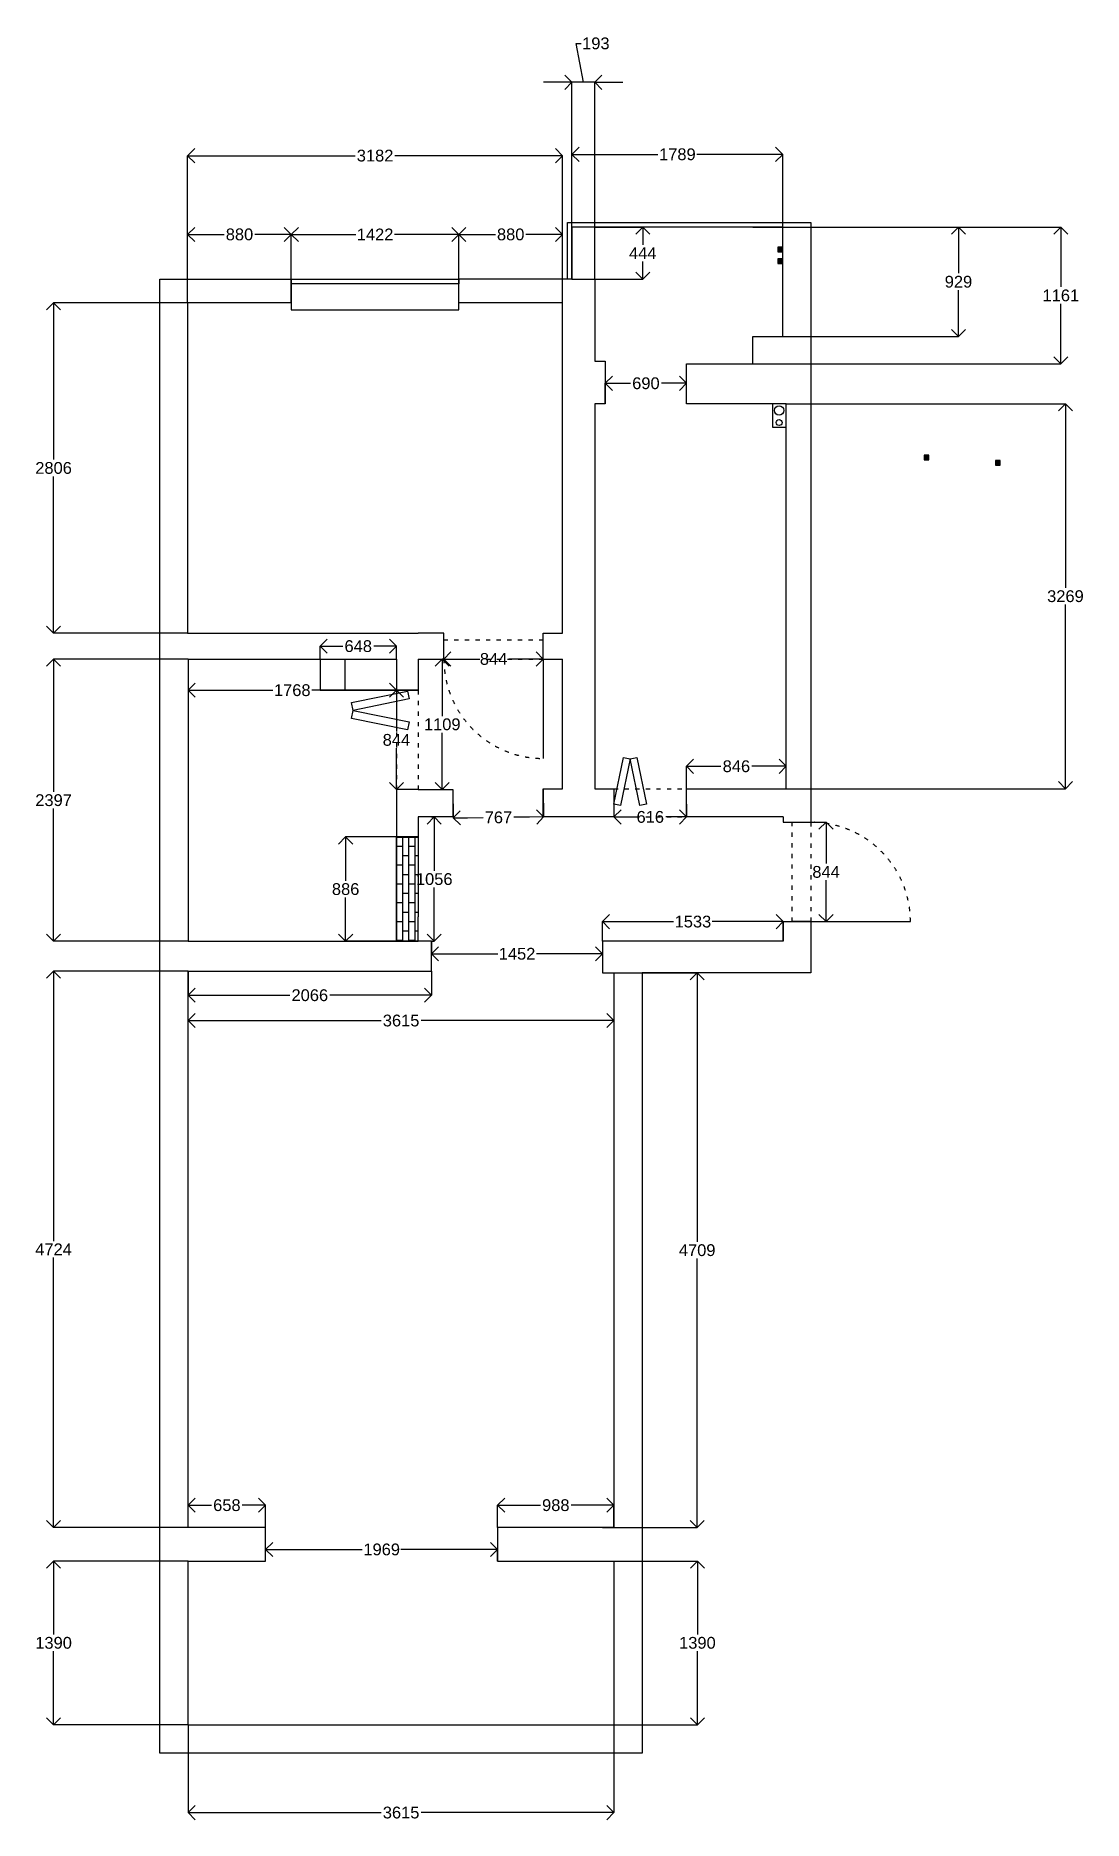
# Model space of a CAD drawing. Header units: inches. Extents: x -6345 to 2548, y -8519 to 6634.
import ezdxf

# ---------------------------------------------------------------- set-up
doc = ezdxf.new("R2010")
doc.units = ezdxf.units.IN
doc.header["$LTSCALE"] = 3
doc.header["$MEASUREMENT"] = 0
doc.linetypes.add('ACAD_ISO03W100', pattern=[30, 12, -18])
doc.layers.get('0').update_dxf_attribs({"true_color": 0xc2ced6})
doc.styles.get("Standard").update_dxf_attribs({"font": 'arial.ttf', "height": 100})
doc.dimstyles.new('mystyle', dxfattribs={"dimscale": 0, "dimtxt": 100, "dimasz": 120, "dimexe": 0.18, "dimexo": 0.0625, "dimgap": 20, "dimtad": 0, "dimtih": 1, "dimtoh": 1, "dimdec": 0, "dimzin": 0, "dimdsep": 46, "dimtxsty": 'Standard', "dimblk": 'OPEN90', "dimcen": 0.09, "dimclrd": 152, "dimclre": 152, "dimclrt": 152, "dimadec": 0, "dimazin": 0, "dimtfac": 1, "dimtdec": 0, "dimtofl": 0, "dimtmove": 1, "dimatfit": 3, "dimfxl": 1, "dimtfillclr": 152, "dimtolj": 1, "dimtzin": 0, "dimarcsym": 0})

# ---------------------------------------------------------------- blocks, each defined once
blk = doc.blocks.new('_Open90')
at = {"color": 0, "linetype": 'ByBlock', "lineweight": -2}
for p, q in [((0, 0), (-1, 0)), ((-0.5, 0.5), (0, 0)), ((0, 0), (-0.5, -0.5))]:
    blk.add_line(p, q, dxfattribs=at)
blk = doc.blocks.new('*D3')
at = {"color": 152, "lineweight": -2, "transparency": 16777216}
for p, q in [((-5055, 4366), (-5055, 5615)), ((-4935, 5615), (-3633, 5615)), ((-1993, 5615), (-3295, 5615)), ((-1873, 4366), (-1873, 5615))]:
    blk.add_line(p, q, dxfattribs=at)
at = {"layer": 'Defpoints', "color": 0, "transparency": 16777216}
for p in [(-1873, 5615), (-5055, 4366), (-1873, 4366)]:
    blk.add_point(p, dxfattribs=at)
at = {"color": 152, "lineweight": -2, "transparency": 16777216, "xscale": 120, "yscale": 120, "zscale": 120, "rotation": 180}
blk.add_blockref('_Open90', (-5055, 5615), dxfattribs=at)
at = {"color": 152, "lineweight": -2, "transparency": 16777216, "xscale": 120, "yscale": 120, "zscale": 120}
blk.add_blockref('_Open90', (-1873, 5615), dxfattribs=at)
at = {"color": 152, "lineweight": 30, "transparency": 16777216, "insert": (-3464, 5615), "char_height": 100, "attachment_point": 5}
blk.add_mtext('\\A1;3182', dxfattribs=at)
blk = doc.blocks.new('*D4')
at = {"color": 152, "lineweight": -2, "transparency": 16777216}
for p, q in [((-5055, 4366), (-6193, 4366)), ((-6193, 4246), (-6193, 3034)), ((-6193, 1680), (-6193, 2892)), ((-5055, 1560), (-6193, 1560))]:
    blk.add_line(p, q, dxfattribs=at)
at = {"layer": 'Defpoints', "color": 0, "transparency": 16777216}
for p in [(-5055, 4366), (-6193, 1560), (-5055, 1560)]:
    blk.add_point(p, dxfattribs=at)
at = {"color": 152, "lineweight": -2, "transparency": 16777216, "xscale": 120, "yscale": 120, "zscale": 120}
for p, rotation in [((-6193, 4366), 90), ((-6193, 1560), 270)]:
    blk.add_blockref('_Open90', p, dxfattribs=dict(at, rotation=rotation))
at = {"color": 152, "lineweight": 30, "transparency": 16777216, "insert": (-6193, 2963), "char_height": 100, "attachment_point": 5}
blk.add_mtext('\\A1;2806', dxfattribs=at)
blk = doc.blocks.new('*D5')
at = {"color": 152, "lineweight": -2, "transparency": 16777216}
for p, q in [((-5051, 1341), (-6193, 1341)), ((-6193, 1221), (-6193, 213)), ((-6193, -936), (-6193, 71)), ((-5051, -1056), (-6193, -1056))]:
    blk.add_line(p, q, dxfattribs=at)
at = {"layer": 'Defpoints', "color": 0, "transparency": 16777216}
for p in [(-5051, 1341), (-6193, -1056), (-5051, -1056)]:
    blk.add_point(p, dxfattribs=at)
at = {"color": 152, "lineweight": -2, "transparency": 16777216, "xscale": 120, "yscale": 120, "zscale": 120}
for p, rotation in [((-6193, 1341), 90), ((-6193, -1056), 270)]:
    blk.add_blockref('_Open90', p, dxfattribs=dict(at, rotation=rotation))
at = {"color": 152, "lineweight": 30, "transparency": 16777216, "insert": (-6193, 142), "char_height": 100, "attachment_point": 5}
blk.add_mtext('\\A1;2397', dxfattribs=at)
blk = doc.blocks.new('*D6')
at = {"color": 152, "lineweight": -2, "transparency": 16777216}
for p, q in [((-5051, -1309), (-6193, -1309)), ((-6193, -1429), (-6193, -3601)), ((-6193, -5913), (-6193, -3741)), ((-5051, -6033), (-6193, -6033))]:
    blk.add_line(p, q, dxfattribs=at)
at = {"layer": 'Defpoints', "color": 0, "transparency": 16777216}
for p in [(-5051, -1309), (-6193, -6033), (-5051, -6033)]:
    blk.add_point(p, dxfattribs=at)
at = {"color": 152, "lineweight": -2, "transparency": 16777216, "xscale": 120, "yscale": 120, "zscale": 120}
for p, rotation in [((-6193, -1309), 90), ((-6193, -6033), 270)]:
    blk.add_blockref('_Open90', p, dxfattribs=dict(at, rotation=rotation))
at = {"color": 152, "lineweight": 30, "transparency": 16777216, "insert": (-6193, -3671), "char_height": 100, "attachment_point": 5}
blk.add_mtext('\\A1;4724', dxfattribs=at)
blk = doc.blocks.new('*D7')
at = {"color": 152, "lineweight": -2, "transparency": 16777216}
for p, q in [((-1793, 5009), (-1793, 5626)), ((-1673, 5626), (-1063, 5626)), ((-124, 5626), (-734, 5626)), ((-4, 5009), (-4, 5626))]:
    blk.add_line(p, q, dxfattribs=at)
at = {"layer": 'Defpoints', "color": 0, "transparency": 16777216}
for p in [(-4, 5626), (-1793, 5009), (-4, 5009)]:
    blk.add_point(p, dxfattribs=at)
at = {"color": 152, "lineweight": -2, "transparency": 16777216, "xscale": 120, "yscale": 120, "zscale": 120, "rotation": 180}
blk.add_blockref('_Open90', (-1793, 5626), dxfattribs=at)
at = {"color": 152, "lineweight": -2, "transparency": 16777216, "xscale": 120, "yscale": 120, "zscale": 120}
blk.add_blockref('_Open90', (-4, 5626), dxfattribs=at)
at = {"color": 152, "lineweight": 30, "transparency": 16777216, "insert": (-898, 5626), "char_height": 100, "attachment_point": 5}
blk.add_mtext('\\A1;1789', dxfattribs=at)
blk = doc.blocks.new('*D8')
at = {"color": 152, "lineweight": -2, "transparency": 16777216}
for p, q in [((-4, 5009), (1488, 5009)), ((1488, 4889), (1488, 4616)), ((1488, 4200), (1488, 4473)), ((-4, 4080), (1488, 4080))]:
    blk.add_line(p, q, dxfattribs=at)
at = {"layer": 'Defpoints', "color": 0, "transparency": 16777216}
for p in [(-4, 5009), (-4, 4080), (1488, 4080)]:
    blk.add_point(p, dxfattribs=at)
at = {"color": 152, "lineweight": -2, "transparency": 16777216, "xscale": 120, "yscale": 120, "zscale": 120}
for p, rotation in [((1488, 5009), 90), ((1488, 4080), 270)]:
    blk.add_blockref('_Open90', p, dxfattribs=dict(at, rotation=rotation))
at = {"color": 152, "lineweight": 30, "transparency": 16777216, "insert": (1488, 4544), "char_height": 100, "attachment_point": 5}
blk.add_mtext('\\A1;929', dxfattribs=at)
blk = doc.blocks.new('*D9')
at = {"color": 152, "lineweight": -2, "transparency": 16777216}
for p, q in [((-258, 5009), (2357, 5009)), ((2357, 4889), (2357, 4500)), ((2357, 3968), (2357, 4357)), ((-258, 3848), (2357, 3848))]:
    blk.add_line(p, q, dxfattribs=at)
at = {"layer": 'Defpoints', "color": 0, "transparency": 16777216}
for p in [(-258, 5009), (2357, 5009), (-258, 3848)]:
    blk.add_point(p, dxfattribs=at)
at = {"color": 152, "lineweight": -2, "transparency": 16777216, "xscale": 120, "yscale": 120, "zscale": 120}
for p, rotation in [((2357, 5009), 90), ((2357, 3848), 270)]:
    blk.add_blockref('_Open90', p, dxfattribs=dict(at, rotation=rotation))
at = {"color": 152, "lineweight": 30, "transparency": 16777216, "insert": (2357, 4428), "char_height": 100, "attachment_point": 5}
blk.add_mtext('\\A1;1161', dxfattribs=at)
blk = doc.blocks.new('*D10')
at = {"color": 152, "lineweight": -2, "transparency": 16777216}
for p, q in [((-1600, 5009), (-1192, 5009)), ((-1192, 4889), (-1192, 4857)), ((-1192, 4685), (-1192, 4717)), ((-1600, 4565), (-1192, 4565))]:
    blk.add_line(p, q, dxfattribs=at)
at = {"layer": 'Defpoints', "color": 0, "transparency": 16777216}
for p in [(-1600, 5009), (-1192, 5009), (-1600, 4565)]:
    blk.add_point(p, dxfattribs=at)
at = {"color": 152, "lineweight": -2, "transparency": 16777216, "xscale": 120, "yscale": 120, "zscale": 120}
for p, rotation in [((-1192, 5009), 90), ((-1192, 4565), 270)]:
    blk.add_blockref('_Open90', p, dxfattribs=dict(at, rotation=rotation))
at = {"color": 152, "lineweight": 30, "transparency": 16777216, "insert": (-1192, 4787), "char_height": 100, "attachment_point": 5}
blk.add_mtext('\\A1;444', dxfattribs=at)
blk = doc.blocks.new('*D11')
at = {"color": 152, "lineweight": -2, "transparency": 16777216}
for p, q in [((-1696, 6238), (-1756, 6568)), ((-1756, 6568), (-1716, 6568)), ((-1913, 6238), (-2033, 6238)), ((-1793, 4565), (-1793, 6238)), ((-1600, 6238), (-1793, 6238)), ((-1600, 4565), (-1600, 6238)), ((-1480, 6238), (-1360, 6238))]:
    blk.add_line(p, q, dxfattribs=at)
at = {"layer": 'Defpoints', "color": 0, "transparency": 16777216}
for p in [(-1793, 6238), (-1793, 4565), (-1600, 4565)]:
    blk.add_point(p, dxfattribs=at)
at = {"color": 152, "lineweight": -2, "transparency": 16777216, "xscale": 120, "yscale": 120, "zscale": 120}
blk.add_blockref('_Open90', (-1793, 6238), dxfattribs=at)
at = {"color": 152, "lineweight": -2, "transparency": 16777216, "xscale": 120, "yscale": 120, "zscale": 120, "rotation": 180}
blk.add_blockref('_Open90', (-1600, 6238), dxfattribs=at)
at = {"color": 152, "lineweight": 30, "transparency": 16777216, "insert": (-1590, 6568), "char_height": 100, "attachment_point": 5}
blk.add_mtext('\\A1;193', dxfattribs=at)
blk = doc.blocks.new('*D12')
at = {"color": 152, "lineweight": -2, "transparency": 16777216}
for p, q in [((-1510, 3509), (-1510, 3682)), ((-1390, 3682), (-1296, 3682)), ((-940, 3682), (-1034, 3682)), ((-820, 3509), (-820, 3682))]:
    blk.add_line(p, q, dxfattribs=at)
at = {"layer": 'Defpoints', "color": 0, "transparency": 16777216}
for p in [(-820, 3682), (-1510, 3509), (-820, 3509)]:
    blk.add_point(p, dxfattribs=at)
at = {"color": 152, "lineweight": -2, "transparency": 16777216, "xscale": 120, "yscale": 120, "zscale": 120, "rotation": 180}
blk.add_blockref('_Open90', (-1510, 3682), dxfattribs=at)
at = {"color": 152, "lineweight": -2, "transparency": 16777216, "xscale": 120, "yscale": 120, "zscale": 120}
blk.add_blockref('_Open90', (-820, 3682), dxfattribs=at)
at = {"color": 152, "lineweight": 30, "transparency": 16777216, "insert": (-1165, 3682), "char_height": 100, "attachment_point": 5}
blk.add_mtext('\\A1;690', dxfattribs=at)
blk = doc.blocks.new('*D13')
at = {"color": 152, "lineweight": -2, "transparency": 16777216}
for p, q in [((26, 3509), (2396, 3509)), ((2396, 3389), (2396, 1946)), ((2396, 360), (2396, 1803)), ((26, 240), (2396, 240))]:
    blk.add_line(p, q, dxfattribs=at)
at = {"layer": 'Defpoints', "color": 0, "transparency": 16777216}
for p in [(26, 3509), (26, 240), (2396, 240)]:
    blk.add_point(p, dxfattribs=at)
at = {"color": 152, "lineweight": -2, "transparency": 16777216, "xscale": 120, "yscale": 120, "zscale": 120}
for p, rotation in [((2396, 3509), 90), ((2396, 240), 270)]:
    blk.add_blockref('_Open90', p, dxfattribs=dict(at, rotation=rotation))
at = {"color": 152, "lineweight": 30, "transparency": 16777216, "insert": (2396, 1874), "char_height": 100, "attachment_point": 5}
blk.add_mtext('\\A1;3269', dxfattribs=at)
blk = doc.blocks.new('*D14')
at = {"color": 152, "lineweight": -2, "transparency": 16777216}
for p, q in [((236, -45), (364, -45)), ((364, -165), (364, -396)), ((364, -769), (364, -538)), ((236, -889), (364, -889))]:
    blk.add_line(p, q, dxfattribs=at)
at = {"layer": 'Defpoints', "color": 0, "transparency": 16777216}
for p in [(236, -45), (236, -889), (364, -889)]:
    blk.add_point(p, dxfattribs=at)
at = {"color": 152, "lineweight": -2, "transparency": 16777216, "xscale": 120, "yscale": 120, "zscale": 120}
for p, rotation in [((364, -45), 90), ((364, -889), 270)]:
    blk.add_blockref('_Open90', p, dxfattribs=dict(at, rotation=rotation))
at = {"color": 152, "lineweight": 30, "transparency": 16777216, "insert": (364, -467), "char_height": 100, "attachment_point": 5}
blk.add_mtext('\\A1;844', dxfattribs=at)
blk = doc.blocks.new('*D15')
at = {"color": 152, "lineweight": -2, "transparency": 16777216}
for p, q in [((-3097, -170), (-3714, -170)), ((-3714, -290), (-3714, -542)), ((-3714, -936), (-3714, -684)), ((-3097, -1056), (-3714, -1056))]:
    blk.add_line(p, q, dxfattribs=at)
at = {"layer": 'Defpoints', "color": 0, "transparency": 16777216}
for p in [(-3097, -170), (-3714, -1056), (-3097, -1056)]:
    blk.add_point(p, dxfattribs=at)
at = {"color": 152, "lineweight": -2, "transparency": 16777216, "xscale": 120, "yscale": 120, "zscale": 120}
for p, rotation in [((-3714, -170), 90), ((-3714, -1056), 270)]:
    blk.add_blockref('_Open90', p, dxfattribs=dict(at, rotation=rotation))
at = {"color": 152, "lineweight": 30, "transparency": 16777216, "insert": (-3714, -613), "char_height": 100, "attachment_point": 5}
blk.add_mtext('\\A1;886', dxfattribs=at)
blk = doc.blocks.new('*D16')
at = {"color": 152, "lineweight": -2, "transparency": 16777216}
for p, q in [((-2985, 0), (-2962, 0)), ((-2962, -120), (-2962, -457)), ((-2962, -936), (-2962, -599)), ((-2985, -1056), (-2962, -1056))]:
    blk.add_line(p, q, dxfattribs=at)
at = {"layer": 'Defpoints', "color": 0, "transparency": 16777216}
for p in [(-2985, 0), (-2962, 0), (-2985, -1056)]:
    blk.add_point(p, dxfattribs=at)
at = {"color": 152, "lineweight": -2, "transparency": 16777216, "xscale": 120, "yscale": 120, "zscale": 120}
for p, rotation in [((-2962, 0), 90), ((-2962, -1056), 270)]:
    blk.add_blockref('_Open90', p, dxfattribs=dict(at, rotation=rotation))
at = {"color": 152, "lineweight": 30, "transparency": 16777216, "insert": (-2962, -528), "char_height": 100, "attachment_point": 5}
blk.add_mtext('\\A1;1056', dxfattribs=at)
blk = doc.blocks.new('*D17')
at = {"color": 152, "lineweight": -2, "transparency": 16777216}
for p, q in [((-5055, 4366), (-5055, 4946)), ((-4935, 4946), (-4745, 4946)), ((-4295, 4946), (-4485, 4946)), ((-4175, 4366), (-4175, 4946))]:
    blk.add_line(p, q, dxfattribs=at)
at = {"layer": 'Defpoints', "color": 0, "transparency": 16777216}
for p in [(-4175, 4946), (-5055, 4366), (-4175, 4366)]:
    blk.add_point(p, dxfattribs=at)
at = {"color": 152, "lineweight": -2, "transparency": 16777216, "xscale": 120, "yscale": 120, "zscale": 120, "rotation": 180}
blk.add_blockref('_Open90', (-5055, 4946), dxfattribs=at)
at = {"color": 152, "lineweight": -2, "transparency": 16777216, "xscale": 120, "yscale": 120, "zscale": 120}
blk.add_blockref('_Open90', (-4175, 4946), dxfattribs=at)
at = {"color": 152, "lineweight": 30, "transparency": 16777216, "insert": (-4615, 4946), "char_height": 100, "attachment_point": 5}
blk.add_mtext('\\A1;880', dxfattribs=at)
blk = doc.blocks.new('*D18')
at = {"color": 152, "lineweight": -2, "transparency": 16777216}
for p, q in [((-2753, 4366), (-2753, 4946)), ((-2633, 4946), (-2443, 4946)), ((-1993, 4946), (-2183, 4946)), ((-1873, 4366), (-1873, 4946))]:
    blk.add_line(p, q, dxfattribs=at)
at = {"layer": 'Defpoints', "color": 0, "transparency": 16777216}
for p in [(-1873, 4946), (-2753, 4366), (-1873, 4366)]:
    blk.add_point(p, dxfattribs=at)
at = {"color": 152, "lineweight": -2, "transparency": 16777216, "xscale": 120, "yscale": 120, "zscale": 120, "rotation": 180}
blk.add_blockref('_Open90', (-2753, 4946), dxfattribs=at)
at = {"color": 152, "lineweight": -2, "transparency": 16777216, "xscale": 120, "yscale": 120, "zscale": 120}
blk.add_blockref('_Open90', (-1873, 4946), dxfattribs=at)
at = {"color": 152, "lineweight": 30, "transparency": 16777216, "insert": (-2313, 4946), "char_height": 100, "attachment_point": 5}
blk.add_mtext('\\A1;880', dxfattribs=at)
blk = doc.blocks.new('*D19')
at = {"color": 152, "lineweight": -2, "transparency": 16777216}
for p, q in [((-4175, 4526), (-4175, 4946)), ((-4055, 4946), (-3628, 4946)), ((-2873, 4946), (-3300, 4946)), ((-2753, 4526), (-2753, 4946))]:
    blk.add_line(p, q, dxfattribs=at)
at = {"layer": 'Defpoints', "color": 0, "transparency": 16777216}
for p in [(-2753, 4946), (-4175, 4526), (-2753, 4526)]:
    blk.add_point(p, dxfattribs=at)
at = {"color": 152, "lineweight": -2, "transparency": 16777216, "xscale": 120, "yscale": 120, "zscale": 120, "rotation": 180}
blk.add_blockref('_Open90', (-4175, 4946), dxfattribs=at)
at = {"color": 152, "lineweight": -2, "transparency": 16777216, "xscale": 120, "yscale": 120, "zscale": 120}
blk.add_blockref('_Open90', (-2753, 4946), dxfattribs=at)
at = {"color": 152, "lineweight": 30, "transparency": 16777216, "insert": (-3464, 4946), "char_height": 100, "attachment_point": 5}
blk.add_mtext('\\A1;1422', dxfattribs=at)
blk = doc.blocks.new('*D20')
at = {"color": 152, "lineweight": -2, "transparency": 16777216}
for p, q in [((-2880, 1341), (-2880, 1341)), ((-2760, 1341), (-2588, 1341)), ((-2156, 1341), (-2328, 1341)), ((-2036, 1341), (-2036, 1341))]:
    blk.add_line(p, q, dxfattribs=at)
at = {"layer": 'Defpoints', "color": 0, "transparency": 16777216}
for p in [(-2880, 1341), (-2036, 1341), (-2036, 1341)]:
    blk.add_point(p, dxfattribs=at)
at = {"color": 152, "lineweight": -2, "transparency": 16777216, "xscale": 120, "yscale": 120, "zscale": 120, "rotation": 180}
blk.add_blockref('_Open90', (-2880, 1341), dxfattribs=at)
at = {"color": 152, "lineweight": -2, "transparency": 16777216, "xscale": 120, "yscale": 120, "zscale": 120}
blk.add_blockref('_Open90', (-2036, 1341), dxfattribs=at)
at = {"color": 152, "lineweight": 30, "transparency": 16777216, "insert": (-2458, 1341), "char_height": 100, "attachment_point": 5}
blk.add_mtext('\\A1;844', dxfattribs=at)
blk = doc.blocks.new('*D21')
at = {"color": 152, "lineweight": -2, "transparency": 16777216}
for p, q in [((-3097, 1076), (-3283, 1076)), ((-3283, 956), (-3283, 725)), ((-3283, 352), (-3283, 583)), ((-3097, 232), (-3283, 232))]:
    blk.add_line(p, q, dxfattribs=at)
at = {"layer": 'Defpoints', "color": 0, "transparency": 16777216}
for p in [(-3283, 1076), (-3097, 1076), (-3097, 232)]:
    blk.add_point(p, dxfattribs=at)
at = {"color": 152, "lineweight": -2, "transparency": 16777216, "xscale": 120, "yscale": 120, "zscale": 120}
for p, rotation in [((-3283, 1076), 90), ((-3283, 232), 270)]:
    blk.add_blockref('_Open90', p, dxfattribs=dict(at, rotation=rotation))
at = {"color": 152, "lineweight": 30, "transparency": 16777216, "insert": (-3283, 654), "char_height": 100, "attachment_point": 5}
blk.add_mtext('\\A1;844', dxfattribs=at)
blk = doc.blocks.new('*D22')
at = {"color": 152, "lineweight": -2, "transparency": 16777216}
for p, q in [((-2880, 1341), (-2894, 1341)), ((-2894, 1221), (-2894, 857)), ((-2894, 352), (-2894, 715)), ((-2880, 232), (-2894, 232))]:
    blk.add_line(p, q, dxfattribs=at)
at = {"layer": 'Defpoints', "color": 0, "transparency": 16777216}
for p in [(-2880, 1341), (-2894, 232), (-2880, 232)]:
    blk.add_point(p, dxfattribs=at)
at = {"color": 152, "lineweight": -2, "transparency": 16777216, "xscale": 120, "yscale": 120, "zscale": 120}
for p, rotation in [((-2894, 1341), 90), ((-2894, 232), 270)]:
    blk.add_blockref('_Open90', p, dxfattribs=dict(at, rotation=rotation))
at = {"color": 152, "lineweight": 30, "transparency": 16777216, "insert": (-2894, 786), "char_height": 100, "attachment_point": 5}
blk.add_mtext('\\A1;1109', dxfattribs=at)
blk = doc.blocks.new('*D23')
at = {"color": 152, "lineweight": -2, "transparency": 16777216}
for p, q in [((-5051, 1341), (-5051, 1076)), ((-3283, 1341), (-3283, 1076)), ((-4931, 1076), (-4332, 1076)), ((-3403, 1076), (-4002, 1076))]:
    blk.add_line(p, q, dxfattribs=at)
at = {"layer": 'Defpoints', "color": 0, "transparency": 16777216}
for p in [(-5051, 1341), (-3283, 1341), (-3283, 1076)]:
    blk.add_point(p, dxfattribs=at)
at = {"color": 152, "lineweight": -2, "transparency": 16777216, "xscale": 120, "yscale": 120, "zscale": 120, "rotation": 180}
blk.add_blockref('_Open90', (-5051, 1076), dxfattribs=at)
at = {"color": 152, "lineweight": -2, "transparency": 16777216, "xscale": 120, "yscale": 120, "zscale": 120}
blk.add_blockref('_Open90', (-3283, 1076), dxfattribs=at)
at = {"color": 152, "lineweight": 30, "transparency": 16777216, "insert": (-4167, 1076), "char_height": 100, "attachment_point": 5}
blk.add_mtext('\\A1;1768', dxfattribs=at)
blk = doc.blocks.new('*D24')
at = {"color": 152, "lineweight": -2, "transparency": 16777216}
for p, q in [((-2985, -1056), (-2985, -1162)), ((-1533, -1056), (-1533, -1162)), ((-2865, -1162), (-2423, -1162)), ((-1653, -1162), (-2095, -1162))]:
    blk.add_line(p, q, dxfattribs=at)
at = {"layer": 'Defpoints', "color": 0, "transparency": 16777216}
for p in [(-2985, -1056), (-1533, -1056), (-1533, -1162)]:
    blk.add_point(p, dxfattribs=at)
at = {"color": 152, "lineweight": -2, "transparency": 16777216, "xscale": 120, "yscale": 120, "zscale": 120, "rotation": 180}
blk.add_blockref('_Open90', (-2985, -1162), dxfattribs=at)
at = {"color": 152, "lineweight": -2, "transparency": 16777216, "xscale": 120, "yscale": 120, "zscale": 120}
blk.add_blockref('_Open90', (-1533, -1162), dxfattribs=at)
at = {"color": 152, "lineweight": 30, "transparency": 16777216, "insert": (-2259, -1162), "char_height": 100, "attachment_point": 5}
blk.add_mtext('\\A1;1452', dxfattribs=at)
blk = doc.blocks.new('*D25')
at = {"color": 152, "lineweight": -2, "transparency": 16777216}
for p, q in [((-2803, 232), (-2800, -8)), ((-2036, 240), (-2033, 0)), ((-2681, -7), (-2547, -5)), ((-2153, -1), (-2287, -3))]:
    blk.add_line(p, q, dxfattribs=at)
at = {"layer": 'Defpoints', "color": 0, "transparency": 16777216}
for p in [(-2803, 232), (-2036, 240), (-2033, 0)]:
    blk.add_point(p, dxfattribs=at)
at = {"color": 152, "lineweight": -2, "transparency": 16777216, "xscale": 120, "yscale": 120, "zscale": 120}
for p, rotation in [((-2800, -8), 180.5975875036397), ((-2033, 0), 0.5975875036396776)]:
    blk.add_blockref('_Open90', p, dxfattribs=dict(at, rotation=rotation))
at = {"color": 152, "lineweight": 30, "transparency": 16777216, "insert": (-2417, -4), "char_height": 100, "attachment_point": 5}
blk.add_mtext('\\A1;767', dxfattribs=at)
blk = doc.blocks.new('*D26')
at = {"color": 152, "lineweight": -2, "transparency": 16777216}
for p, q in [((-1436, 109), (-1436, 0)), ((-1316, 0), (-1259, 0)), ((-940, 0), (-997, 0)), ((-820, 109), (-820, 0))]:
    blk.add_line(p, q, dxfattribs=at)
at = {"layer": 'Defpoints', "color": 0, "transparency": 16777216}
for p in [(-1436, 109), (-820, 109), (-820, 0)]:
    blk.add_point(p, dxfattribs=at)
at = {"color": 152, "lineweight": -2, "transparency": 16777216, "xscale": 120, "yscale": 120, "zscale": 120, "rotation": 180}
blk.add_blockref('_Open90', (-1436, 0), dxfattribs=at)
at = {"color": 152, "lineweight": -2, "transparency": 16777216, "xscale": 120, "yscale": 120, "zscale": 120}
blk.add_blockref('_Open90', (-820, 0), dxfattribs=at)
at = {"color": 152, "lineweight": 30, "transparency": 16777216, "insert": (-1128, 0), "char_height": 100, "attachment_point": 5}
blk.add_mtext('\\A1;616', dxfattribs=at)
blk = doc.blocks.new('*D27')
at = {"color": 152, "lineweight": -2, "transparency": 16777216}
for p, q in [((-820, 240), (-820, 431)), ((-700, 430), (-528, 430)), ((-94, 430), (-266, 430)), ((26, 240), (26, 431))]:
    blk.add_line(p, q, dxfattribs=at)
at = {"layer": 'Defpoints', "color": 0, "transparency": 16777216}
for p in [(26, 430), (-820, 240), (26, 240)]:
    blk.add_point(p, dxfattribs=at)
at = {"color": 152, "lineweight": -2, "transparency": 16777216, "xscale": 120, "yscale": 120, "zscale": 120, "rotation": 180}
blk.add_blockref('_Open90', (-820, 430), dxfattribs=at)
at = {"color": 152, "lineweight": -2, "transparency": 16777216, "xscale": 120, "yscale": 120, "zscale": 120}
blk.add_blockref('_Open90', (26, 430), dxfattribs=at)
at = {"color": 152, "lineweight": 30, "transparency": 16777216, "insert": (-397, 430), "char_height": 100, "attachment_point": 5}
blk.add_mtext('\\A1;846', dxfattribs=at)
blk = doc.blocks.new('*D28')
at = {"color": 152, "lineweight": -2, "transparency": 16777216}
for p, q in [((-1533, -1056), (-1533, -889)), ((-1413, -889), (-931, -889)), ((-120, -889), (-602, -889)), ((0, -1056), (0, -889))]:
    blk.add_line(p, q, dxfattribs=at)
at = {"layer": 'Defpoints', "color": 0, "transparency": 16777216}
for p in [(0, -889), (-1533, -1056), (0, -1056)]:
    blk.add_point(p, dxfattribs=at)
at = {"color": 152, "lineweight": -2, "transparency": 16777216, "xscale": 120, "yscale": 120, "zscale": 120, "rotation": 180}
blk.add_blockref('_Open90', (-1533, -889), dxfattribs=at)
at = {"color": 152, "lineweight": -2, "transparency": 16777216, "xscale": 120, "yscale": 120, "zscale": 120}
blk.add_blockref('_Open90', (0, -889), dxfattribs=at)
at = {"color": 152, "lineweight": 30, "transparency": 16777216, "insert": (-766, -889), "char_height": 100, "attachment_point": 5}
blk.add_mtext('\\A1;1533', dxfattribs=at)
blk = doc.blocks.new('*D29')
at = {"color": 152, "lineweight": -2, "transparency": 16777216}
for p, q in [((-5051, -1309), (-5051, -1514)), ((-2985, -1309), (-2985, -1514)), ((-4931, -1514), (-4188, -1514)), ((-3105, -1514), (-3848, -1514))]:
    blk.add_line(p, q, dxfattribs=at)
at = {"layer": 'Defpoints', "color": 0, "transparency": 16777216}
for p in [(-5051, -1309), (-2985, -1309), (-2985, -1514)]:
    blk.add_point(p, dxfattribs=at)
at = {"color": 152, "lineweight": -2, "transparency": 16777216, "xscale": 120, "yscale": 120, "zscale": 120, "rotation": 180}
blk.add_blockref('_Open90', (-5051, -1514), dxfattribs=at)
at = {"color": 152, "lineweight": -2, "transparency": 16777216, "xscale": 120, "yscale": 120, "zscale": 120}
blk.add_blockref('_Open90', (-2985, -1514), dxfattribs=at)
at = {"color": 152, "lineweight": 30, "transparency": 16777216, "insert": (-4018, -1514), "char_height": 100, "attachment_point": 5}
blk.add_mtext('\\A1;2066', dxfattribs=at)
blk = doc.blocks.new('*D30')
at = {"color": 152, "lineweight": -2, "transparency": 16777216}
for p, q in [((-5051, -6033), (-5051, -5844)), ((-4931, -5844), (-4853, -5844)), ((-4513, -5844), (-4591, -5844)), ((-4393, -6033), (-4393, -5844))]:
    blk.add_line(p, q, dxfattribs=at)
at = {"layer": 'Defpoints', "color": 0, "transparency": 16777216}
for p in [(-4393, -5844), (-5051, -6033), (-4393, -6033)]:
    blk.add_point(p, dxfattribs=at)
at = {"color": 152, "lineweight": -2, "transparency": 16777216, "xscale": 120, "yscale": 120, "zscale": 120, "rotation": 180}
blk.add_blockref('_Open90', (-5051, -5844), dxfattribs=at)
at = {"color": 152, "lineweight": -2, "transparency": 16777216, "xscale": 120, "yscale": 120, "zscale": 120}
blk.add_blockref('_Open90', (-4393, -5844), dxfattribs=at)
at = {"color": 152, "lineweight": 30, "transparency": 16777216, "insert": (-4722, -5844), "char_height": 100, "attachment_point": 5}
blk.add_mtext('\\A1;658', dxfattribs=at)
blk = doc.blocks.new('*D31')
at = {"color": 152, "lineweight": -2, "transparency": 16777216}
for p, q in [((-2424, -6033), (-2424, -5844)), ((-2304, -5844), (-2061, -5844)), ((-1556, -5844), (-1799, -5844)), ((-1436, -6033), (-1436, -5844))]:
    blk.add_line(p, q, dxfattribs=at)
at = {"layer": 'Defpoints', "color": 0, "transparency": 16777216}
for p in [(-1436, -5844), (-2424, -6033), (-1436, -6033)]:
    blk.add_point(p, dxfattribs=at)
at = {"color": 152, "lineweight": -2, "transparency": 16777216, "xscale": 120, "yscale": 120, "zscale": 120, "rotation": 180}
blk.add_blockref('_Open90', (-2424, -5844), dxfattribs=at)
at = {"color": 152, "lineweight": -2, "transparency": 16777216, "xscale": 120, "yscale": 120, "zscale": 120}
blk.add_blockref('_Open90', (-1436, -5844), dxfattribs=at)
at = {"color": 152, "lineweight": 30, "transparency": 16777216, "insert": (-1930, -5844), "char_height": 100, "attachment_point": 5}
blk.add_mtext('\\A1;988', dxfattribs=at)
blk = doc.blocks.new('*D32')
at = {"color": 152, "lineweight": -2, "transparency": 16777216}
for p, q in [((-4393, -6318), (-4393, -6220)), ((-4273, -6220), (-3573, -6220)), ((-2544, -6220), (-3244, -6220)), ((-2424, -6318), (-2424, -6220))]:
    blk.add_line(p, q, dxfattribs=at)
at = {"layer": 'Defpoints', "color": 0, "transparency": 16777216}
for p in [(-4393, -6318), (-2424, -6220), (-2424, -6318)]:
    blk.add_point(p, dxfattribs=at)
at = {"color": 152, "lineweight": -2, "transparency": 16777216, "xscale": 120, "yscale": 120, "zscale": 120, "rotation": 180}
blk.add_blockref('_Open90', (-4393, -6220), dxfattribs=at)
at = {"color": 152, "lineweight": -2, "transparency": 16777216, "xscale": 120, "yscale": 120, "zscale": 120}
blk.add_blockref('_Open90', (-2424, -6220), dxfattribs=at)
at = {"color": 152, "lineweight": 30, "transparency": 16777216, "insert": (-3408, -6220), "char_height": 100, "attachment_point": 5}
blk.add_mtext('\\A1;1969', dxfattribs=at)
blk = doc.blocks.new('*D33')
at = {"color": 152, "lineweight": -2, "transparency": 16777216}
for p, q in [((-5051, -6318), (-6193, -6318)), ((-6193, -6438), (-6193, -6942)), ((-6193, -7588), (-6193, -7084)), ((-5051, -7708), (-6193, -7708))]:
    blk.add_line(p, q, dxfattribs=at)
at = {"layer": 'Defpoints', "color": 0, "transparency": 16777216}
for p in [(-5051, -6318), (-6193, -7708), (-5051, -7708)]:
    blk.add_point(p, dxfattribs=at)
at = {"color": 152, "lineweight": -2, "transparency": 16777216, "xscale": 120, "yscale": 120, "zscale": 120}
for p, rotation in [((-6193, -6318), 90), ((-6193, -7708), 270)]:
    blk.add_blockref('_Open90', p, dxfattribs=dict(at, rotation=rotation))
at = {"color": 152, "lineweight": 30, "transparency": 16777216, "insert": (-6193, -7013), "char_height": 100, "attachment_point": 5}
blk.add_mtext('\\A1;1390', dxfattribs=at)
blk = doc.blocks.new('*D34')
at = {"color": 152, "lineweight": -2, "transparency": 16777216}
for p, q in [((-5051, -7708), (-5051, -8454)), ((-1436, -7708), (-1436, -8454)), ((-4931, -8454), (-3413, -8454)), ((-1556, -8454), (-3074, -8454))]:
    blk.add_line(p, q, dxfattribs=at)
at = {"layer": 'Defpoints', "color": 0, "transparency": 16777216}
for p in [(-5051, -7708), (-1436, -7708), (-1436, -8454)]:
    blk.add_point(p, dxfattribs=at)
at = {"color": 152, "lineweight": -2, "transparency": 16777216, "xscale": 120, "yscale": 120, "zscale": 120, "rotation": 180}
blk.add_blockref('_Open90', (-5051, -8454), dxfattribs=at)
at = {"color": 152, "lineweight": -2, "transparency": 16777216, "xscale": 120, "yscale": 120, "zscale": 120}
blk.add_blockref('_Open90', (-1436, -8454), dxfattribs=at)
at = {"color": 152, "lineweight": 30, "transparency": 16777216, "insert": (-3243, -8454), "char_height": 100, "attachment_point": 5}
blk.add_mtext('\\A1;3615', dxfattribs=at)
blk = doc.blocks.new('*D35')
at = {"color": 152, "lineweight": -2, "transparency": 16777216}
for p, q in [((-5051, -1729), (-5051, -1729)), ((-4931, -1729), (-3413, -1729)), ((-1556, -1729), (-3074, -1729)), ((-1436, -1729), (-1436, -1729))]:
    blk.add_line(p, q, dxfattribs=at)
at = {"layer": 'Defpoints', "color": 0, "transparency": 16777216}
for p in [(-5051, -1729), (-1436, -1729), (-1436, -1729)]:
    blk.add_point(p, dxfattribs=at)
at = {"color": 152, "lineweight": -2, "transparency": 16777216, "xscale": 120, "yscale": 120, "zscale": 120, "rotation": 180.0000000000001}
blk.add_blockref('_Open90', (-5051, -1729), dxfattribs=at)
at = {"color": 152, "lineweight": -2, "transparency": 16777216, "xscale": 120, "yscale": 120, "zscale": 120}
blk.add_blockref('_Open90', (-1436, -1729), dxfattribs=at)
at = {"color": 152, "lineweight": 30, "transparency": 16777216, "insert": (-3243, -1729), "char_height": 100, "attachment_point": 5}
blk.add_mtext('\\A1;3615', dxfattribs=at)
blk = doc.blocks.new('*D36')
at = {"color": 152, "lineweight": -2, "transparency": 16777216}
for p, q in [((-1533, -1324), (-730, -1324)), ((-730, -1444), (-730, -3607)), ((-730, -5913), (-730, -3750)), ((-1533, -6033), (-730, -6033))]:
    blk.add_line(p, q, dxfattribs=at)
at = {"layer": 'Defpoints', "color": 0, "transparency": 16777216}
for p in [(-1533, -1324), (-1533, -6033), (-730, -6033)]:
    blk.add_point(p, dxfattribs=at)
at = {"color": 152, "lineweight": -2, "transparency": 16777216, "xscale": 120, "yscale": 120, "zscale": 120}
for p, rotation in [((-730, -1324), 90), ((-730, -6033), 270)]:
    blk.add_blockref('_Open90', p, dxfattribs=dict(at, rotation=rotation))
at = {"color": 152, "lineweight": 30, "transparency": 16777216, "insert": (-730, -3679), "char_height": 100, "attachment_point": 5}
blk.add_mtext('\\A1;4709', dxfattribs=at)
blk = doc.blocks.new('*D37')
at = {"color": 152, "lineweight": -2, "transparency": 16777216}
for p, q in [((-1436, -6318), (-728, -6318)), ((-728, -6438), (-728, -6942)), ((-728, -7588), (-728, -7084)), ((-1436, -7708), (-728, -7708))]:
    blk.add_line(p, q, dxfattribs=at)
at = {"layer": 'Defpoints', "color": 0, "transparency": 16777216}
for p in [(-1436, -6318), (-1436, -7708), (-728, -7708)]:
    blk.add_point(p, dxfattribs=at)
at = {"color": 152, "lineweight": -2, "transparency": 16777216, "xscale": 120, "yscale": 120, "zscale": 120}
for p, rotation in [((-728, -6318), 90), ((-728, -7708), 270)]:
    blk.add_blockref('_Open90', p, dxfattribs=dict(at, rotation=rotation))
at = {"color": 152, "lineweight": 30, "transparency": 16777216, "insert": (-728, -7013), "char_height": 100, "attachment_point": 5}
blk.add_mtext('\\A1;1390', dxfattribs=at)
blk = doc.blocks.new('*D38')
at = {"color": 152, "lineweight": -2, "transparency": 16777216}
for p, q in [((-3931, 1341), (-3931, 1450)), ((-3811, 1450), (-3738, 1450)), ((-3403, 1450), (-3476, 1450)), ((-3283, 1341), (-3283, 1450))]:
    blk.add_line(p, q, dxfattribs=at)
at = {"layer": 'Defpoints', "color": 0, "transparency": 16777216}
for p in [(-3283, 1450), (-3931, 1341), (-3283, 1341)]:
    blk.add_point(p, dxfattribs=at)
at = {"color": 152, "lineweight": -2, "transparency": 16777216, "xscale": 120, "yscale": 120, "zscale": 120, "rotation": 180}
blk.add_blockref('_Open90', (-3931, 1450), dxfattribs=at)
at = {"color": 152, "lineweight": -2, "transparency": 16777216, "xscale": 120, "yscale": 120, "zscale": 120}
blk.add_blockref('_Open90', (-3283, 1450), dxfattribs=at)
at = {"color": 152, "lineweight": 30, "transparency": 16777216, "insert": (-3607, 1450), "char_height": 100, "attachment_point": 5}
blk.add_mtext('\\A1;648', dxfattribs=at)

msp = doc.modelspace()

# ---------------------------------------------------------------- hatches: boundary and pattern name
at = {"lineweight": 30, "true_color": 0x000000, "transparency": 33554687}
h = msp.add_hatch(color=18, dxfattribs=at)
h.dxf.hatch_style = 1
h.paths.add_polyline_path([(-44, 4837.1), (-44, 4797.1), (-4, 4797.1), (-4, 4837.1)])
h = msp.add_hatch(color=18, dxfattribs=at)
h.dxf.hatch_style = 1
h.paths.add_polyline_path([(-4, 4698.6), (-4, 4738.6), (-44, 4738.6), (-44, 4698.6)])
h = msp.add_hatch(color=18, dxfattribs=at)
h.dxf.hatch_style = 1
h.paths.add_polyline_path([(1236.3, 3031.9), (1236.3, 3071.9), (1196.3, 3071.9), (1196.3, 3031.9)])
h = msp.add_hatch(color=18, dxfattribs=at)
h.dxf.hatch_style = 1
h.paths.add_polyline_path([(1841.4, 3026.9), (1801.4, 3026.9), (1801.4, 2986.9), (1841.4, 2986.9)])
h = msp.add_hatch(dxfattribs=at)
h.set_pattern_fill('AR-BRSTD', color=18, scale=20, angle=90)
h.set_pattern_definition([(90, (-3282.83, -170.183), (-53.34, 3e-15), []), (180, (-3282.83, -170.18), (-53.34, -80), [53.34, -53.34])])
h.paths.add_polyline_path([(-3282.8, -1056), (-3097, -1056), (-3097, -847), (-3097, -170.2), (-3282.8, -170.2)])

# ---------------------------------------------------------------- linework, layer by layer
at = {"color": 18, "lineweight": 30, "true_color": 0x000000}
for p, q in [((-1832, 5009), (-1832, 5048)), ((-1832, 5048), (-1832, 5048)), ((-1832, 5048), (-4, 5048)), ((-1832, 4565), (-1832, 5009)), ((-4, 5009), (-1793, 5009)), ((-1793, 5009), (-1793, 4565)), ((-4, 5048), (236, 5048)), ((-4, 4080), (-4, 5009)), ((236, 5048), (236, -45)), ((-5290.8, -7708), (-5290.8, 4565)), ((-5290.8, 4565), (-5055, 4565)), ((-5055, 4565), (-4175, 4565)), ((-4175, 4565), (-4175, 4526)), ((-4175, 4565), (-2753, 4565)), ((-1793, 4565), (-2753, 4565)), ((-2753, 4565), (-2753, 4526)), ((-1793, 4565), (-1832, 4565)), ((-1793, 4565), (-1600, 4565)), ((-1600, 4565), (-1600, 3870)), ((-2753, 4526), (-4175, 4526)), ((-4175, 4526), (-4175, 4366)), ((-2753, 4366), (-2753, 4526)), ((-4175, 4366), (-5055, 4366)), ((-5055, 4366), (-5055, 1560)), ((-4175, 4366), (-4175, 4306)), ((-4175, 4306), (-2753, 4306)), ((-1873, 4366), (-2753, 4366)), ((-2753, 4306), (-2753, 4366)), ((-1873, 1560), (-1873, 4366)), ((-258, 3848), (-258, 4080)), ((-258, 4080), (-4, 4080)), ((-1600, 3870), (-1510, 3870)), ((-1510, 3870), (-1510, 3509)), ((-820, 3509), (-820, 3848)), ((-820, 3848), (-258, 3848)), ((-1510, 3509), (-1600, 3509)), ((-1600, 3509), (-1600, 240)), ((-293, 3509), (-820, 3509)), ((26, 3509), (-293, 3509)), ((-91, 3509), (-91, 3309)), ((26, 3509), (-64, 3509)), ((26, 3202), (26, 3509)), ((-91, 3309), (26, 3309)), ((26, 548), (26, 3202)), ((-5055, 1560), (-3097, 1560)), ((-2880.1, 1560), (-3097, 1560)), ((-2880.1, 1340.8), (-2880.1, 1560)), ((-2036.1, 1340.8), (-2036.1, 1560)), ((-2036.1, 1560), (-1873, 1560)), ((-5050.8, 1340.8), (-5050.8, -1056)), ((-5050.8, 1340.8), (-3930.8, 1340.8)), ((-3930.8, 1340.8), (-3930.8, 1075.8)), ((-3930.8, 1340.8), (-3282.8, 1340.8)), ((-3718.8, 1075.8), (-3718.8, 1340.8)), ((-3282.8, 1340.8), (-3282.8, 1075.8)), ((-3097, 1340.8), (-3097, 1075.8)), ((-3097, 1340.8), (-2880.1, 1340.8)), ((-2036.1, 1340.8), (-2036.1, 496.8)), ((-2036.1, 1340.8), (-1873, 1340.8)), ((-1873, 240), (-1873, 1340.8)), ((-3930.8, 1075.8), (-3718.8, 1075.8)), ((-3718.8, 1075.8), (-3282.8, 1075.8)), ((-3282.8, 1075.8), (-3097, 1075.8)), ((26, 240), (26, 548)), ((-3097, 232), (-3282.8, 232)), ((-3282.8, 232), (-3282.8, 69.8)), ((-3097, 232), (-2803, 232)), ((-2803, 232), (-2803, 0)), ((-2036, 0), (-2036, 240)), ((-2036, 240), (-1873, 240)), ((-1600, 240), (-1436, 240)), ((-1436, 240), (-1436, 0)), ((-820, 0), (-820, 240)), ((-820, 240), (-643, 240)), ((-643, 240), (26, 240)), ((-3282.8, 69.8), (-3282.8, -170.2)), ((-2803, 0), (-3097, 0)), ((-3097, 0), (-3097, -847)), ((-1436, 0), (-2036, 0)), ((0, 0), (-820, 0)), ((0, 0), (0, -45)), ((0, 0), (0, -45)), ((0, -45), (236, -45)), ((236, -45), (236, -45)), ((-3282.8, -170.2), (-3097, -170.2)), ((-3282.8, -170.2), (-3282.8, -1056)), ((-3097, -1056), (-3097, -847)), ((0, -1056), (0, -889)), ((0, -889), (236, -889)), ((0, -889), (0, -1056)), ((236, -889), (76, -889)), ((236, -889), (236, -1324)), ((236, -889), (1080, -889)), ((1080, -889), (1080, -889)), ((-3282.8, -1056), (-3097, -1056)), ((-2985, -1056), (-3097, -1056)), ((-2985, -1309), (-2985, -1056)), ((0, -1056), (-1533, -1056)), ((-1533, -1056), (-1533, -1324)), ((-5050.8, -6033), (-5050.8, -1309)), ((-5050.8, -1309), (-2985, -1309)), ((-1533, -1324), (-1436, -1324)), ((-1436, -1324), (-1436, -6033)), ((-1436, -1324), (-1196, -1324)), ((236, -1324), (-1196, -1324)), ((-1196, -1324), (-1196, -7948)), ((-4392.8, -6033), (-5050.8, -6033)), ((-4392.8, -6318), (-4392.8, -6033)), ((-1436, -6033), (-2424, -6033)), ((-2424, -6033), (-2424, -6318)), ((-5050.8, -7708), (-5050.8, -6318)), ((-5050.8, -6318), (-4392.8, -6318)), ((-2424, -6318), (-1436, -6318)), ((-1436, -6318), (-1436, -7708)), ((-5290.8, -7948), (-5290.8, -7708)), ((-5050.8, -7708), (-1436, -7708)), ((-5050.8, -7948), (-5290.8, -7948)), ((-1436, -7948), (-5050.8, -7948)), ((-1196, -7948), (-1436, -7948))]:
    msp.add_line(p, q, dxfattribs=at)
at = {"color": 18, "linetype": 'ACAD_ISO03W100', "lineweight": 30, "true_color": 0x000000}
for p, q in [((-2036.1, 1500.8), (-2880.1, 1500.8)), ((-2880.1, 1340.8), (-2036.1, 1340.8)), ((-3282.8, 1075.8), (-3282.8, 232)), ((-3097, 1075.8), (-3097, 232)), ((-1436, 240), (-820, 240)), ((-1436, 0), (-820, 0)), ((76, -889), (76, -45)), ((236, -45), (236, -889))]:
    msp.add_line(p, q, dxfattribs=at)
at = {"color": 18, "lineweight": 30, "true_color": 0x000000}
for points in [[(-44, 4797.1), (-4, 4797.1), (-4, 4837.1), (-44, 4837.1)], [(-44, 4698.6), (-4, 4698.6), (-4, 4738.6), (-44, 4738.6)], [(1196.3, 3031.9), (1236.3, 3031.9), (1236.3, 3071.9), (1196.3, 3071.9)], [(1801.4, 2986.9), (1841.4, 2986.9), (1841.4, 3026.9), (1801.4, 3026.9)], [(-3649.4, 904.6), (-3663.2, 972), (-3188.4, 1069.3), (-3174.6, 1001.9)], [(-3663.4, 837.3), (-3649.4, 904.6), (-3174.8, 806.3), (-3188.8, 738.9)], [(-1354, 504.4), (-1297.9, 492.8), (-1379.9, 97.3), (-1436, 108.9)], [(-1297.9, 492.8), (-1241.8, 504.3), (-1160.7, 108.6), (-1216.9, 97.1)]]:
    msp.add_lwpolyline(points, close=True, dxfattribs=at)
msp.add_lwpolyline([(-5050.8, -1056), (-3282.8, -1056)], dxfattribs=at)
for centre, radius in [((-34.4, 3451.5), 40), ((-34.4, 3348.6), 25)]:
    msp.add_circle(centre, radius, dxfattribs=at)
at = {"color": 18, "linetype": 'ACAD_ISO03W100', "lineweight": 30, "true_color": 0x000000}
for centre, start, end in [((-2036.1, 1340.8), 180, 270), ((236, -889), 360, 90)]:
    msp.add_arc(centre, 844, start, end, dxfattribs=at)

# ---------------------------------------------------------------- dimensions: what is measured, and where the dimension line sits
at = {"color": 18, "lineweight": 30, "true_color": 0x000000}
dim = msp.add_linear_dim(base=(-1793, 6237.8), p1=(-1600, 4565), p2=(-1793, 4565), dimstyle='mystyle', override={"dimscale": 1}, dxfattribs=at)
dim.commit()
dim.dimension.update_dxf_attribs({"geometry": '*D11', "text_midpoint": (-1696.2, 6568.1), "dimtype": 160})
for base, p1, p2, picture, middle in [((-1873, 5614.8), (-5055, 4366), (-1873, 4366), '*D3', (-3464, 5614.8)), ((-4, 5626.3), (-1793, 5009), (-4, 5009), '*D7', (-898.5, 5626.3)), ((-4175, 4945.8), (-5055, 4366), (-4175, 4366), '*D17', (-4615, 4945.8)), ((-2753, 4946), (-4175, 4526), (-2753, 4526), '*D19', (-3464, 4946)), ((-1873, 4945.8), (-2753, 4366), (-1873, 4366), '*D18', (-2313, 4945.8)), ((-820, 3681.6), (-1510, 3509), (-820, 3509), '*D12', (-1165, 3681.6)), ((-3282.8, 1450), (-3930.8, 1340.8), (-3282.8, 1340.8), '*D38', (-3606.8, 1450)), ((-3282.8, 1075.8), (-5050.8, 1340.8), (-3282.8, 1340.8), '*D23', (-4166.8, 1075.8)), ((26, 430.4), (-820, 240), (26, 240), '*D27', (-397, 430.4)), ((-820, 0), (-1436, 108.9), (-820, 108.9), '*D26', (-1128, 0)), ((0, -889), (-1533, -1056), (0, -1056), '*D28', (-766.5, -889)), ((-1533, -1162), (-2985, -1056), (-1533, -1056), '*D24', (-2259, -1162)), ((-2985, -1514.1), (-5050.8, -1309), (-2985, -1309), '*D29', (-4017.9, -1514.1)), ((-4392.8, -5844), (-5050.8, -6033), (-4392.8, -6033), '*D30', (-4721.8, -5844)), ((-1436, -5843.8), (-2424, -6033), (-1436, -6033), '*D31', (-1930, -5843.8)), ((-2424, -6219.7), (-4392.8, -6318), (-2424, -6318), '*D32', (-3408.4, -6219.7)), ((-1436, -8453.8), (-5050.8, -7708), (-1436, -7708), '*D34', (-3243.4, -8453.8))]:
    dim = msp.add_linear_dim(base=base, p1=p1, p2=p2, dimstyle='mystyle', override={"dimscale": 1}, dxfattribs=at)
    dim.commit()
    dim.dimension.update_dxf_attribs({"geometry": picture, "text_midpoint": middle})
for base, p1, p2, angle, picture, middle in [((-1192.2, 5009), (-1600, 4565), (-1600, 5009), 90, '*D10', (-1192.2, 4787)), ((2357.2, 5009), (-258, 3848), (-258, 5009), 90, '*D9', (2357.2, 4428.5)), ((1488.2, 4080), (-4, 5009), (-4, 4080), 90, '*D8', (1488.2, 4544.5)), ((-6192.6, 1560), (-5055, 4366), (-5055, 1560), 90, '*D4', (-6192.6, 2963)), ((-6192.6, -1056), (-5050.8, 1340.8), (-5050.8, -1056), 90, '*D5', (-6192.6, 142.4)), ((-2893.9, 232), (-2880.1, 1340.8), (-2880.1, 232), 90, '*D22', (-2893.9, 786.4)), ((-3282.8, 1075.8), (-3097, 232), (-3097, 1075.8), 90, '*D21', (-3282.8, 653.9)), ((-2961.8, 0), (-2985, -1056), (-2985, 0), 90, '*D16', (-2961.8, -528)), ((363.6, -889), (236, -45), (236, -889), 90, '*D14', (363.6, -467)), ((-6192.6, -6033), (-5050.8, -1309), (-5050.8, -6033), 90, '*D6', (-6192.6, -3671)), ((-730.5, -6033), (-1533, -1324), (-1533, -6033), 90, '*D36', (-730.5, -3678.5)), ((-1436, -1728.9), (-5050.8, -1728.9), (-1436, -1728.9), 180, '*D35', (-3243.4, -1728.9)), ((-6192.6, -7708), (-5050.8, -6318), (-5050.8, -7708), 90, '*D33', (-6192.6, -7013)), ((-728, -7708), (-1436, -6318), (-1436, -7708), 90, '*D37', (-728, -7013))]:
    dim = msp.add_linear_dim(base=base, p1=p1, p2=p2, angle=angle, dimstyle='mystyle', override={"dimscale": 1}, dxfattribs=at)
    dim.commit()
    dim.dimension.update_dxf_attribs({"geometry": picture, "text_midpoint": middle})
for p1, p2, distance, picture, middle in [((26, 3509), (26, 240), 2370.1, '*D13', (2396.1, 1874.5)), ((-2880.1, 1340.8), (-2036.1, 1340.8), 0, '*D20', (-2458.1, 1340.8)), ((-2803, 232), (-2036, 240), -240, '*D25', (-2417, -4))]:
    dim = msp.add_aligned_dim(p1=p1, p2=p2, distance=distance, dimstyle='mystyle', override={"dimscale": 1}, dxfattribs=at)
    dim.commit()
    dim.dimension.update_dxf_attribs({"geometry": picture, "text_midpoint": middle})
dim = msp.add_linear_dim(base=(-3713.7, -1056), p1=(-3097, -170.2), p2=(-3097, -1056), angle=90, dimstyle='mystyle', override={"dimscale": 1}, dxfattribs=at)
dim.commit()
dim.dimension.update_dxf_attribs({"geometry": '*D15', "text_midpoint": (-3713.7, -613.1), "dimtype": 160})

doc.saveas('drawing.dxf')
